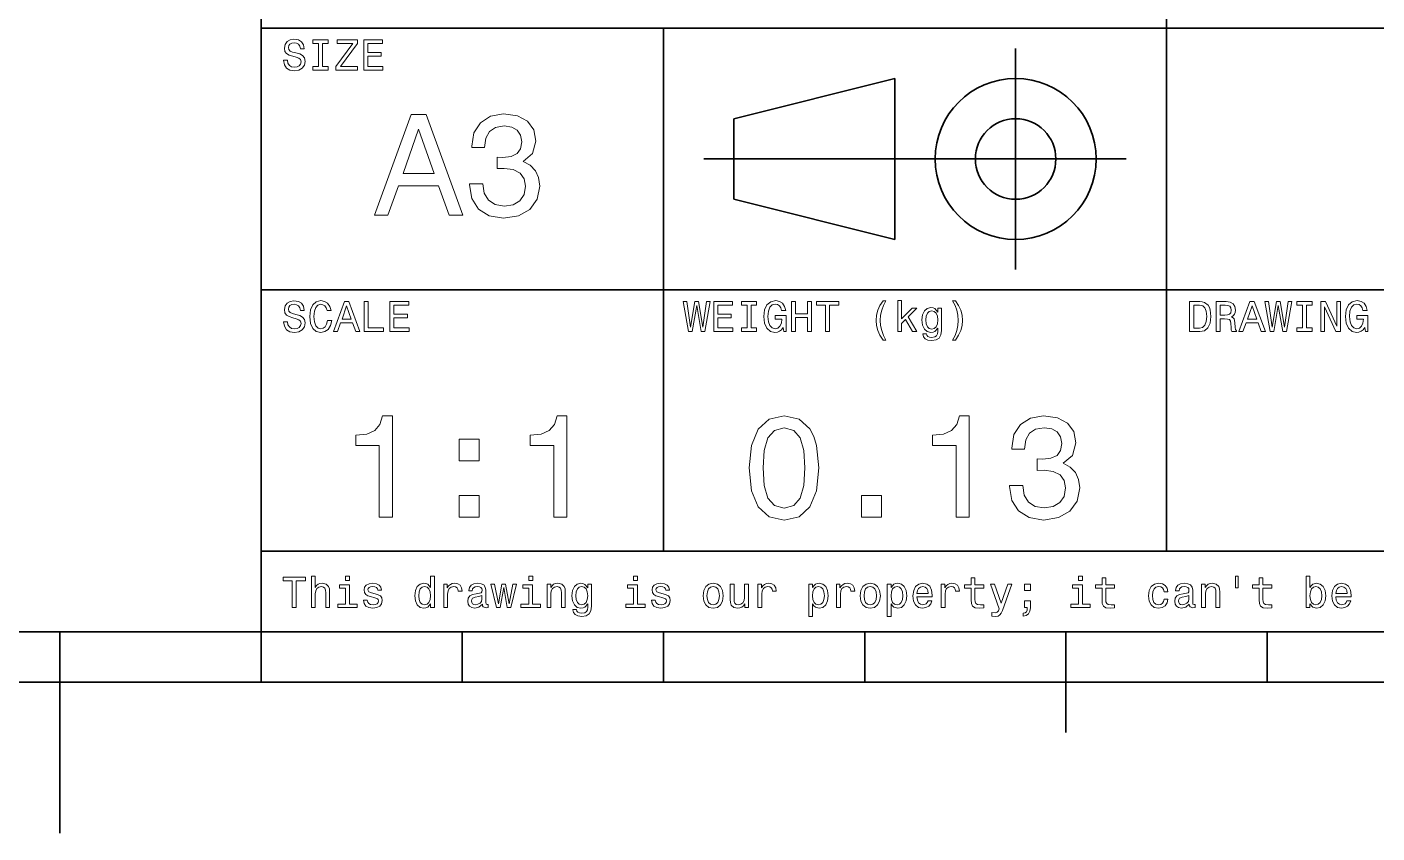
# Model space of a CAD drawing. Extents: x 0 to 420, y 0 to 297.
# Drawn here: x 208.4 to 275.5, y 0 to 40.1 of the extents above; entities that cross this region are included whole.
import ezdxf

# ---------------------------------------------------------------- set-up
doc = ezdxf.new("R2010")
doc.units = 0

msp = doc.modelspace()

# ---------------------------------------------------------------- linework, layer by layer
at = {"color": 7, "lineweight": 35}
for p, q in [((220, 10), (220, 70)), ((265, 14), (265, 70)), ((220, 40), (385, 40)), ((240, 14), (240, 40)), ((257.5, 28), (257.5, 39)), ((243.5, 35.5), (251.5, 37.5)), ((251.5, 37.5), (251.5, 29.5)), ((243.5, 31.5), (243.5, 35.5)), ((242, 33.5), (263, 33.5)), ((251.5, 29.5), (243.5, 31.5)), ((220, 27), (385, 27)), ((220, 14), (385, 14)), ((10, 10), (410, 10)), ((210, 10), (210, 0)), ((220, 10), (220, 7.5)), ((220, 10), (410, 10)), ((230, 10), (230, 7.5)), ((240, 10), (240, 7.5)), ((250, 10), (250, 7.5)), ((260, 10), (260, 5)), ((270, 10), (270, 7.5)), ((110, 7.5), (310, 7.5))]:
    msp.add_line(p, q, dxfattribs=at)
at = {"color": 7, "lineweight": 13}
for points in [[(221.309082, 38.413544), (221.112396, 38.413544), (221.155624, 38.184437), (221.263687, 38.01585), (221.430115, 37.914265), (221.654892, 37.877522), (221.877518, 37.912102), (222.043945, 38.007202), (222.149857, 38.156338), (222.188766, 38.353024), (222.156342, 38.530258), (222.065567, 38.64481), (221.918594, 38.720459), (221.721909, 38.776657), (221.553314, 38.817722), (221.443085, 38.865273), (221.380402, 38.934437), (221.360947, 39.042507), (221.380402, 39.139767), (221.4366, 39.213257), (221.523056, 39.262966), (221.641937, 39.280258), (221.76297, 39.258644), (221.858063, 39.200287), (221.920746, 39.103024), (221.951004, 38.97118), (222.14769, 38.97118), (222.14769, 38.975502), (222.113113, 39.178673), (222.01152, 39.329971), (221.851578, 39.425072), (221.635452, 39.457493), (221.440918, 39.425072), (221.289627, 39.334293), (221.192368, 39.193802), (221.157776, 39.012245), (221.185883, 38.850143), (221.268005, 38.739914), (221.39769, 38.666424), (221.574921, 38.610229), (221.75, 38.560516), (221.881851, 38.512966), (221.961823, 38.443802), (221.989914, 38.331409), (221.963974, 38.216858), (221.896973, 38.130402), (221.795395, 38.076366), (221.663544, 38.059078), (221.516571, 38.082851), (221.404175, 38.152016), (221.332855, 38.264408)], [(222.85231, 38.100143), (222.575653, 38.100143), (222.575653, 37.918587), (223.327805, 37.918587), (223.327805, 38.100143), (223.051147, 38.100143), (223.051147, 39.23703), (223.327805, 39.23703), (223.327805, 39.418587), (222.575653, 39.418587), (222.575653, 39.23703), (222.85231, 39.23703)], [(223.714691, 37.918587), (224.791061, 37.918587), (224.791061, 38.100143), (223.952454, 38.100143), (224.791061, 39.247837), (224.791061, 39.418587), (223.773056, 39.418587), (223.773056, 39.23703), (224.566284, 39.23703), (223.714691, 38.091496)], [(225.100143, 37.918587), (226.051147, 37.918587), (226.051147, 38.100143), (225.298996, 38.100143), (225.298996, 38.608067), (225.969025, 38.608067), (225.969025, 38.787464), (225.298996, 38.787464), (225.298996, 39.23703), (226.033859, 39.23703), (226.033859, 39.418587), (225.100143, 39.418587)], [(225.64122, 30.700289), (226.304031, 30.700289), (226.829971, 32.170029), (228.825653, 32.170029), (229.351593, 30.700289), (230.028824, 30.700289), (228.198853, 35.707493), (227.463974, 35.707493)], [(230.353027, 32.270893), (230.353027, 32.220463), (230.468307, 31.528818), (230.806915, 31.010088), (231.340057, 30.678675), (232.046112, 30.556196), (232.795395, 30.678675), (233.357346, 30.995678), (233.717575, 31.5), (233.84726, 32.148415), (233.789627, 32.573486), (233.631134, 32.919308), (233.371765, 33.185879), (233.02594, 33.380405), (233.494232, 33.769455), (233.659943, 34.38905), (233.55188, 34.951008), (233.242081, 35.37608), (232.737762, 35.642651), (232.046112, 35.736313), (231.39769, 35.621037), (230.900574, 35.304035), (230.57637, 34.799713), (230.468307, 34.129684), (230.468307, 34.07925), (231.109512, 34.07925), (231.167145, 34.540348), (231.354462, 34.871758), (231.657059, 35.073486), (232.082138, 35.145535), (232.456772, 35.087898), (232.730545, 34.9366), (232.896255, 34.691643), (232.96109, 34.360229), (232.896255, 34.007206), (232.723343, 33.769455), (232.420746, 33.625362), (232.010086, 33.582134), (231.729111, 33.589336), (231.729111, 33.020172), (232.082138, 33.034584), (232.536026, 32.969742), (232.874649, 32.796829), (233.07637, 32.51585), (233.148422, 32.148415), (233.069168, 31.730549), (232.860229, 31.42075), (232.528824, 31.226225), (232.08934, 31.161385), (231.635452, 31.233431), (231.304031, 31.449568), (231.095108, 31.795389), (231.015854, 32.270893)], [(227.060516, 32.782421), (227.831421, 34.987034), (228.60231, 32.782421)], [(221.309082, 25.413544), (221.112396, 25.413544), (221.155624, 25.184437), (221.263687, 25.015848), (221.430115, 24.914265), (221.654892, 24.87752), (221.877518, 24.912102), (222.043945, 25.007204), (222.149857, 25.15634), (222.188766, 25.353025), (222.156342, 25.530258), (222.065567, 25.644812), (221.918594, 25.720461), (221.721909, 25.776655), (221.553314, 25.817722), (221.443085, 25.865273), (221.380402, 25.934437), (221.360947, 26.042505), (221.380402, 26.139769), (221.4366, 26.213255), (221.523056, 26.262968), (221.641937, 26.280258), (221.76297, 26.258644), (221.858063, 26.200287), (221.920746, 26.103025), (221.951004, 25.97118), (222.14769, 25.97118), (222.14769, 25.975504), (222.113113, 26.178673), (222.01152, 26.329969), (221.851578, 26.425072), (221.635452, 26.457491), (221.440918, 26.425072), (221.289627, 26.334293), (221.192368, 26.193804), (221.157776, 26.012247), (221.185883, 25.850143), (221.268005, 25.739912), (221.39769, 25.666426), (221.574921, 25.610229), (221.75, 25.560518), (221.881851, 25.512968), (221.961823, 25.443804), (221.989914, 25.331411), (221.963974, 25.216858), (221.896973, 25.130402), (221.795395, 25.076368), (221.663544, 25.059076), (221.516571, 25.082851), (221.404175, 25.152016), (221.332855, 25.264408)], [(223.30188, 25.476223), (223.258652, 25.294668), (223.187317, 25.164984), (223.087891, 25.085012), (222.971176, 25.059076), (222.830688, 25.097982), (222.720459, 25.214697), (222.646973, 25.404898), (222.623199, 25.668587), (222.646973, 25.930115), (222.718292, 26.122477), (222.828537, 26.239193), (222.971176, 26.280258), (223.074921, 26.258644), (223.163544, 26.198126), (223.232712, 26.100864), (223.280258, 25.966858), (223.485596, 25.966858), (223.420746, 26.17219), (223.308365, 26.327808), (223.154892, 26.425072), (222.971176, 26.459654), (222.742081, 26.405619), (222.567001, 26.254322), (222.454605, 26.005762), (222.41571, 25.668587), (222.454605, 25.331411), (222.567001, 25.082851), (222.742081, 24.929394), (222.971176, 24.87752), (223.172195, 24.918587), (223.33429, 25.03314), (223.448853, 25.22118), (223.509369, 25.476223)], [(223.595825, 24.918587), (223.794662, 24.918587), (223.952454, 25.359509), (224.551147, 25.359509), (224.708939, 24.918587), (224.912109, 24.918587), (224.363113, 26.420748), (224.142654, 26.420748)], [(224.021606, 25.543226), (224.252884, 26.204609), (224.484146, 25.543226)], [(225.11528, 24.918587), (226.079254, 24.918587), (226.079254, 25.100143), (225.314117, 25.100143), (225.314117, 26.418587), (225.11528, 26.418587)], [(226.401291, 24.918587), (227.35231, 24.918587), (227.35231, 25.100143), (226.600143, 25.100143), (226.600143, 25.608068), (227.270172, 25.608068), (227.270172, 25.787462), (226.600143, 25.787462), (226.600143, 26.23703), (227.335022, 26.23703), (227.335022, 26.418587), (226.401291, 26.418587)], [(241.242081, 24.918587), (241.432281, 24.918587), (241.648422, 26.21974), (241.871033, 24.918587), (242.052597, 24.918587), (242.316284, 26.420748), (242.143372, 26.420748), (241.957489, 25.14337), (241.743515, 26.420748), (241.555481, 26.420748), (241.345825, 25.14337), (241.159943, 26.420748), (240.982712, 26.420748)], [(242.497833, 24.918587), (243.448853, 24.918587), (243.448853, 25.100143), (242.696686, 25.100143), (242.696686, 25.608068), (243.366714, 25.608068), (243.366714, 25.787462), (242.696686, 25.787462), (242.696686, 26.23703), (243.431549, 26.23703), (243.431549, 26.418587), (242.497833, 26.418587)], [(244.153458, 25.100143), (243.876801, 25.100143), (243.876801, 24.918587), (244.628967, 24.918587), (244.628967, 25.100143), (244.35231, 25.100143), (244.35231, 26.23703), (244.628967, 26.23703), (244.628967, 26.418587), (243.876801, 26.418587), (243.876801, 26.23703), (244.153458, 26.23703)], [(245.94957, 25.119595), (245.986313, 24.918587), (246.094376, 24.918587), (246.094376, 25.729105), (245.547546, 25.729105), (245.547546, 25.545387), (245.88472, 25.545387), (245.88472, 25.532419), (245.858795, 25.333572), (245.789627, 25.186598), (245.683716, 25.093658), (245.55188, 25.0634), (245.404907, 25.102304), (245.290344, 25.219019), (245.216858, 25.411383), (245.190918, 25.675072), (245.214691, 25.936598), (245.288177, 26.128962), (245.404907, 26.245676), (245.562683, 26.286743), (245.670746, 26.265129), (245.759369, 26.204609), (245.824203, 26.103025), (245.860947, 25.966858), (246.074921, 25.966858), (246.018738, 26.174351), (245.912827, 26.329969), (245.763687, 26.425072), (245.575653, 26.459654), (245.329254, 26.405619), (245.143372, 26.247837), (245.02449, 25.999279), (244.983429, 25.668587), (245.02449, 25.335733), (245.143372, 25.087175), (245.318451, 24.929394), (245.53891, 24.87752), (245.662109, 24.894812), (245.772339, 24.93804), (245.867432, 25.013687)], [(246.353745, 24.918587), (246.554749, 24.918587), (246.554749, 25.623198), (247.155624, 25.623198), (247.155624, 24.918587), (247.354462, 24.918587), (247.354462, 26.418587), (247.155624, 26.418587), (247.155624, 25.806915), (246.554749, 25.806915), (246.554749, 26.418587), (246.353745, 26.418587)], [(248.056915, 24.918587), (248.255768, 24.918587), (248.255768, 26.23703), (248.709656, 26.23703), (248.709656, 26.418587), (247.600861, 26.418587), (247.600861, 26.23703), (248.056915, 26.23703)], [(250.916428, 24.50144), (251.052597, 24.50144), (250.929398, 24.730547), (250.842941, 24.970459), (250.78891, 25.223341), (250.771606, 25.478386), (250.78891, 25.733429), (250.842941, 25.984148), (250.929398, 26.226223), (251.052597, 26.45533), (250.916428, 26.45533), (250.758652, 26.217579), (250.648422, 25.981987), (250.583572, 25.73559), (250.564117, 25.478386), (250.583572, 25.219019), (250.648422, 24.974783), (250.758652, 24.739191)], [(251.638336, 24.918587), (251.828537, 24.918587), (251.828537, 25.327087), (252.027374, 25.519451), (252.368881, 24.918587), (252.582855, 24.918587), (252.157059, 25.651297), (252.593658, 26.07925), (252.353745, 26.07925), (251.828537, 25.556194), (251.828537, 26.470461), (251.638336, 26.470461)], [(254.506485, 24.50144), (254.662109, 24.739191), (254.772339, 24.974783), (254.837173, 25.219019), (254.858795, 25.478386), (254.837173, 25.73559), (254.772339, 25.981987), (254.662109, 26.217579), (254.506485, 26.45533), (254.370316, 26.45533), (254.491364, 26.226223), (254.577805, 25.984148), (254.629684, 25.733429), (254.649139, 25.478386), (254.629684, 25.223341), (254.577805, 24.970459), (254.489197, 24.730547), (254.370316, 24.50144)], [(266.648407, 26.418587), (266.149139, 26.418587), (266.149139, 24.918587), (266.648407, 24.918587), (266.884003, 24.966137), (267.059082, 25.11095), (267.167145, 25.34654), (267.206055, 25.668587), (267.171478, 25.997116), (267.128235, 26.126801), (267.067719, 26.230547), (266.892639, 26.371037), (266.778107, 26.405619)], [(266.63327, 26.239193), (266.797546, 26.206772), (266.909943, 26.107347), (266.976959, 25.930115), (266.998566, 25.668587), (266.974792, 25.415705), (266.907776, 25.238472), (266.793213, 25.132565), (266.63327, 25.097982), (266.350159, 25.097982), (266.350159, 26.239193)], [(267.469727, 24.918587), (267.670746, 24.918587), (267.670746, 25.551872), (267.876068, 25.551872), (268.027374, 25.545387), (268.122467, 25.515129), (268.174347, 25.443804), (268.195953, 25.31628), (268.206787, 25.121758), (268.219727, 24.994236), (268.245667, 24.918587), (268.472626, 24.918587), (268.472626, 24.959654), (268.422913, 25.020172), (268.405609, 25.132565), (268.390503, 25.37464), (268.35376, 25.554033), (268.304047, 25.610229), (268.226227, 25.651297), (268.312683, 25.70533), (268.373199, 25.780979), (268.412109, 25.87608), (268.425079, 25.990633), (268.394806, 26.17219), (268.30835, 26.308357), (268.16571, 26.39049), (267.971191, 26.418587), (267.469727, 26.418587)], [(267.914978, 26.234869), (268.046844, 26.221901), (268.139771, 26.180834), (268.19812, 26.105186), (268.21759, 25.986311), (268.195953, 25.86095), (268.137604, 25.785301), (268.038177, 25.746397), (267.902008, 25.73559), (267.670746, 25.73559), (267.670746, 26.234869)], [(268.595825, 24.918587), (268.794678, 24.918587), (268.952454, 25.359509), (269.551147, 25.359509), (269.708923, 24.918587), (269.912109, 24.918587), (269.363098, 26.420748), (269.142639, 26.420748)], [(269.021606, 25.543226), (269.252869, 26.204609), (269.484161, 25.543226)], [(270.145538, 24.918587), (270.335724, 24.918587), (270.55188, 26.21974), (270.774506, 24.918587), (270.956055, 24.918587), (271.219727, 26.420748), (271.046844, 26.420748), (270.860962, 25.14337), (270.646973, 26.420748), (270.458923, 26.420748), (270.249268, 25.14337), (270.063416, 26.420748), (269.886169, 26.420748)], [(271.755768, 25.100143), (271.479095, 25.100143), (271.479095, 24.918587), (272.231262, 24.918587), (272.231262, 25.100143), (271.95462, 25.100143), (271.95462, 26.23703), (272.231262, 26.23703), (272.231262, 26.418587), (271.479095, 26.418587), (271.479095, 26.23703), (271.755768, 26.23703)], [(272.663544, 24.918587), (272.842926, 24.918587), (272.842926, 26.148415), (273.417877, 24.918587), (273.649139, 24.918587), (273.649139, 26.418587), (273.46759, 26.418587), (273.46759, 25.188759), (272.899139, 26.418587), (272.663544, 26.418587)], [(274.853027, 25.119595), (274.889771, 24.918587), (274.997833, 24.918587), (274.997833, 25.729105), (274.451019, 25.729105), (274.451019, 25.545387), (274.788177, 25.545387), (274.788177, 25.532419), (274.762238, 25.333572), (274.693085, 25.186598), (274.587189, 25.093658), (274.455322, 25.0634), (274.30835, 25.102304), (274.193817, 25.219019), (274.120331, 25.411383), (274.094391, 25.675072), (274.118164, 25.936598), (274.19165, 26.128962), (274.30835, 26.245676), (274.466125, 26.286743), (274.574219, 26.265129), (274.662811, 26.204609), (274.727661, 26.103025), (274.764404, 25.966858), (274.978394, 25.966858), (274.92218, 26.174351), (274.816284, 26.329969), (274.667145, 26.425072), (274.479095, 26.459654), (274.232697, 26.405619), (274.046844, 26.247837), (273.927948, 25.999279), (273.886902, 25.668587), (273.927948, 25.335733), (274.046844, 25.087175), (274.221893, 24.929394), (274.442352, 24.87752), (274.565552, 24.894812), (274.675781, 24.93804), (274.770905, 25.013687)], [(253.817001, 24.970459), (253.817001, 26.07925), (253.635452, 26.07925), (253.635452, 25.891209), (253.486313, 26.061958), (253.395538, 26.105186), (253.293945, 26.120316), (253.110229, 26.077087), (252.967575, 25.956051), (252.874634, 25.761526), (252.842224, 25.499998), (252.874634, 25.236311), (252.967575, 25.041786), (253.110229, 24.918587), (253.293945, 24.87752), (253.39769, 24.892651), (253.484146, 24.931555), (253.635452, 25.095819), (253.635452, 24.931555), (253.618164, 24.801872), (253.570602, 24.708933), (253.479828, 24.654898), (253.343658, 24.635445), (253.224792, 24.648415), (253.140488, 24.680834), (253.090775, 24.73703), (253.075653, 24.812679), (252.891937, 24.812679), (252.891937, 24.804033), (252.920029, 24.665705), (253.006485, 24.561958), (253.144806, 24.494955), (253.332855, 24.47118), (253.557632, 24.503601), (253.706772, 24.594379), (253.791061, 24.752161)], [(253.03891, 25.499998), (253.058365, 25.692362), (253.116714, 25.835012), (253.207489, 25.919308), (253.328537, 25.949566), (253.456055, 25.919308), (253.551147, 25.835012), (253.609512, 25.692362), (253.631119, 25.499998), (253.609512, 25.303312), (253.551147, 25.162823), (253.456055, 25.076368), (253.328537, 25.048269), (253.207489, 25.076368), (253.116714, 25.162823), (253.058365, 25.305475)], [(225.870316, 15.700288), (226.52594, 15.700288), (226.52594, 20.736311), (226.036026, 20.736311), (225.906342, 20.296829), (225.646973, 20.00144), (225.250717, 19.828529), (224.703171, 19.770893), (224.703171, 19.259365), (225.870316, 19.259365)], [(234.544662, 15.700288), (235.200287, 15.700288), (235.200287, 20.736311), (234.710373, 20.736311), (234.580688, 20.296829), (234.32132, 20.00144), (233.925064, 19.828529), (233.377518, 19.770893), (233.377518, 19.259365), (234.544662, 19.259365)], [(244.257935, 18.142651), (244.365997, 17.011526), (244.70462, 16.204611), (245.244965, 15.714697), (245.994247, 15.556195), (246.736313, 15.714697), (247.276657, 16.204611), (247.608078, 17.011526), (247.723343, 18.142651), (247.608078, 19.266571), (247.471191, 19.713257), (247.276657, 20.080692), (246.736313, 20.570604), (245.994247, 20.736311), (245.244965, 20.570604), (244.70462, 20.073486), (244.365997, 19.266571)], [(244.94957, 18.142651), (245.007202, 19.014408), (245.187317, 19.641211), (245.511536, 20.008644), (245.994247, 20.138329), (246.469742, 20.008644), (246.793945, 19.641211), (246.974075, 19.014408), (247.031708, 18.142651), (246.974075, 17.263689), (246.793945, 16.636887), (246.469742, 16.269451), (245.994247, 16.146975), (245.511536, 16.269451), (245.187317, 16.636887), (245.007202, 17.263689)], [(254.53891, 15.700288), (255.194534, 15.700288), (255.194534, 20.736311), (254.70462, 20.736311), (254.574936, 20.296829), (254.315567, 20.00144), (253.919312, 19.828529), (253.371765, 19.770893), (253.371765, 19.259365), (254.53891, 19.259365)], [(257.190216, 17.270893), (257.190216, 17.220461), (257.305481, 16.528818), (257.644104, 16.010086), (258.177246, 15.678674), (258.883301, 15.556195), (259.632568, 15.678674), (260.194519, 15.995677), (260.554749, 16.5), (260.684448, 17.148415), (260.626801, 17.573486), (260.468292, 17.919308), (260.208923, 18.185879), (259.863129, 18.380404), (260.331421, 18.769451), (260.497131, 19.38905), (260.389038, 19.951008), (260.079254, 20.37608), (259.574921, 20.642651), (258.883301, 20.736311), (258.234863, 20.621037), (257.737762, 20.304035), (257.413544, 19.799711), (257.305481, 19.129683), (257.305481, 19.07925), (257.946686, 19.07925), (258.004333, 19.540346), (258.19165, 19.871758), (258.494232, 20.073486), (258.919312, 20.145533), (259.293945, 20.087896), (259.567719, 19.9366), (259.733429, 19.691643), (259.798279, 19.360229), (259.733429, 19.007204), (259.560516, 18.769451), (259.257935, 18.62536), (258.84726, 18.582132), (258.566284, 18.589336), (258.566284, 18.020172), (258.919312, 18.034582), (259.373199, 17.96974), (259.711823, 17.796829), (259.913544, 17.51585), (259.985596, 17.148415), (259.906342, 16.730547), (259.697418, 16.42075), (259.365997, 16.226225), (258.926514, 16.161383), (258.472626, 16.233429), (258.141205, 16.449568), (257.932281, 16.795389), (257.853027, 17.270893)], [(229.840057, 18.495676), (230.83429, 18.495676), (230.83429, 19.569164), (229.840057, 19.569164)], [(229.840057, 15.700288), (230.83429, 15.700288), (230.83429, 16.773775), (229.840057, 16.773775)], [(249.834305, 15.700288), (250.828537, 15.700288), (250.828537, 16.773775), (249.834305, 16.773775)], [(222.504318, 11.214337), (222.694519, 11.214337), (222.694519, 11.884366), (222.713974, 12.037825), (222.776657, 12.150216), (222.873917, 12.21938), (223.003601, 12.245317), (223.107346, 12.223703), (223.172195, 12.165346), (223.204605, 12.068084), (223.215424, 11.938401), (223.215424, 11.214337), (223.405624, 11.214337), (223.405624, 11.977305), (223.396973, 12.130764), (223.358063, 12.258286), (223.230545, 12.375), (223.031708, 12.416066), (222.92363, 12.400937), (222.830688, 12.359871), (222.752884, 12.295029), (222.694519, 12.206412), (222.694519, 12.766211), (222.504318, 12.766211)], [(224.393372, 12.766211), (224.192368, 12.766211), (224.192368, 12.550073), (224.393372, 12.550073)], [(228.422195, 11.393732), (228.422195, 11.214337), (228.612396, 11.214337), (228.612396, 12.766211), (228.424347, 12.766211), (228.424347, 12.197767), (228.279541, 12.362032), (228.190918, 12.400937), (228.08934, 12.416066), (227.905624, 12.372839), (227.76297, 12.251801), (227.670029, 12.057277), (227.637604, 11.79575), (227.670029, 11.534222), (227.76297, 11.337536), (227.905624, 11.214337), (228.08934, 11.173271), (228.190918, 11.188401), (228.281708, 11.227305)], [(233.501434, 12.766211), (233.30043, 12.766211), (233.30043, 12.550073), (233.501434, 12.550073)], [(238.706055, 12.766211), (238.505051, 12.766211), (238.505051, 12.550073), (238.706055, 12.550073)], [(260.825653, 12.766211), (260.624634, 12.766211), (260.624634, 12.550073), (260.825653, 12.550073)], [(268.420746, 12.768372), (268.420746, 12.180475), (268.565552, 12.180475), (268.565552, 12.768372)], [(272.127502, 11.393732), (272.268005, 11.227305), (272.460358, 11.173271), (272.641907, 11.214337), (272.786743, 11.337536), (272.877502, 11.534222), (272.912079, 11.79575), (272.877502, 12.057277), (272.784576, 12.251801), (272.641907, 12.372839), (272.460358, 12.416066), (272.270142, 12.359871), (272.192352, 12.290707), (272.127502, 12.197767), (272.127502, 12.766211), (271.937317, 12.766211), (271.937317, 11.214337), (272.127502, 11.214337)], [(221.551147, 11.214337), (221.75, 11.214337), (221.75, 12.532782), (222.203888, 12.532782), (222.203888, 12.714337), (221.095108, 12.714337), (221.095108, 12.532782), (221.551147, 12.532782)], [(224.386887, 11.37428), (224.386887, 12.336096), (223.898422, 12.336096), (223.898422, 12.173991), (224.196686, 12.173991), (224.196686, 11.37428), (223.807632, 11.37428), (223.807632, 11.214337), (224.780258, 11.214337), (224.780258, 11.37428)], [(225.675079, 11.89085), (225.491348, 11.934078), (225.355194, 11.983789), (225.309799, 12.085375), (225.322769, 12.1567), (225.368149, 12.208573), (225.44165, 12.240994), (225.547546, 12.253963), (225.649139, 12.240994), (225.729111, 12.202089), (225.780975, 12.143732), (225.802597, 12.065923), (225.98848, 12.065923), (225.98848, 12.070245), (225.956055, 12.210735), (225.867432, 12.320966), (225.729111, 12.39013), (225.547546, 12.416066), (225.363831, 12.39013), (225.229828, 12.318804), (225.145538, 12.212896), (225.119598, 12.078891), (225.139053, 11.949207), (225.19957, 11.85843), (225.298996, 11.793588), (225.443802, 11.748199), (225.655624, 11.696326), (225.785309, 11.642291), (225.819885, 11.599064), (225.832855, 11.534222), (225.8134, 11.454251), (225.761536, 11.393732), (225.677231, 11.354827), (225.564835, 11.341859), (225.445969, 11.354827), (225.359512, 11.400216), (225.301147, 11.473703), (225.277374, 11.575289), (225.093658, 11.575289), (225.123917, 11.402378), (225.21254, 11.277018), (225.353027, 11.201369), (225.547546, 11.173271), (225.750717, 11.201369), (225.899857, 11.277018), (225.990631, 11.398055), (226.023056, 11.555836), (225.999283, 11.692003), (225.932281, 11.784943), (225.822052, 11.845461)], [(228.121765, 12.245317), (228.247116, 12.215057), (228.342224, 12.130764), (228.398422, 11.990274), (228.420029, 11.79575), (228.398422, 11.599064), (228.342224, 11.458573), (228.247116, 11.372118), (228.121765, 11.34402), (228.002884, 11.372118), (227.912109, 11.458573), (227.851593, 11.601225), (227.832138, 11.79575), (227.851593, 11.988112), (227.912109, 12.128603), (228.002884, 12.215057)], [(229.081406, 11.214337), (229.271606, 11.214337), (229.271606, 11.877882), (229.291061, 12.037825), (229.349426, 12.152378), (229.444519, 12.221542), (229.572052, 12.245317), (229.667145, 12.230187), (229.73848, 12.18696), (229.781708, 12.113473), (229.796829, 12.01405), (229.989197, 12.01405), (229.963257, 12.189121), (229.891937, 12.314482), (229.773056, 12.39013), (229.610947, 12.416066), (229.500717, 12.398775), (229.405624, 12.355548), (229.32132, 12.282061), (229.254318, 12.182637), (229.254318, 12.375), (229.081406, 12.375)], [(231.000717, 11.365634), (231.000717, 11.35915), (231.011536, 11.285663), (231.043945, 11.233789), (231.180115, 11.192723), (231.286026, 11.210014), (231.286026, 11.356989), (231.240631, 11.350505), (231.180115, 11.378602), (231.169312, 11.465057), (231.169312, 12.065923), (231.143372, 12.21938), (231.067719, 12.32745), (230.935883, 12.392291), (230.75, 12.416066), (230.568451, 12.39013), (230.434433, 12.316643), (230.350143, 12.202089), (230.322052, 12.050793), (230.322052, 12.037825), (230.492798, 12.037825), (230.507919, 12.128603), (230.555481, 12.193444), (230.633286, 12.232349), (230.743515, 12.247478), (230.849426, 12.236671), (230.925079, 12.204251), (230.970459, 12.148055), (230.985596, 12.070245), (230.976944, 11.979467), (230.942368, 11.934078), (230.855911, 11.912464), (230.693802, 11.895173), (230.507919, 11.856268), (230.376083, 11.787104), (230.298279, 11.679035), (230.27449, 11.519093), (230.296112, 11.376441), (230.363113, 11.270534), (230.471176, 11.20353), (230.620316, 11.179755), (230.82132, 11.225144)], [(231.886887, 11.214337), (232.059799, 12.199928), (232.232712, 11.214337), (232.414261, 11.214337), (232.69957, 12.375), (232.515854, 12.375), (232.323486, 11.389409), (232.15274, 12.375), (231.964691, 12.375), (231.793945, 11.389409), (231.601593, 12.375), (231.420029, 12.375), (231.705338, 11.214337)], [(233.494965, 11.37428), (233.494965, 12.336096), (233.006485, 12.336096), (233.006485, 12.173991), (233.304749, 12.173991), (233.304749, 11.37428), (232.91571, 11.37428), (232.91571, 11.214337), (233.888336, 11.214337), (233.888336, 11.37428)], [(234.214691, 11.214337), (234.404907, 11.214337), (234.404907, 11.884366), (234.424347, 12.037825), (234.48703, 12.150216), (234.58429, 12.21938), (234.713974, 12.245317), (234.817719, 12.223703), (234.882568, 12.165346), (234.914993, 12.068084), (234.925797, 11.938401), (234.925797, 11.214337), (235.115997, 11.214337), (235.115997, 11.977305), (235.107346, 12.130764), (235.068451, 12.258286), (234.940918, 12.375), (234.742081, 12.416066), (234.631851, 12.400937), (234.53891, 12.359871), (234.458939, 12.290707), (234.396255, 12.197767), (234.396255, 12.375), (234.214691, 12.375)], [(236.419312, 11.266211), (236.419312, 12.375), (236.237747, 12.375), (236.237747, 12.18696), (236.088623, 12.357709), (235.997833, 12.400937), (235.896255, 12.416066), (235.71254, 12.372839), (235.569885, 12.251801), (235.476944, 12.057277), (235.444519, 11.79575), (235.476944, 11.532061), (235.569885, 11.337536), (235.71254, 11.214337), (235.896255, 11.173271), (236, 11.188401), (236.086456, 11.227305), (236.237747, 11.391571), (236.237747, 11.227305), (236.220459, 11.097623), (236.172913, 11.004683), (236.082138, 10.950648), (235.945969, 10.931196), (235.827087, 10.944164), (235.742798, 10.976585), (235.693085, 11.032782), (235.677948, 11.10843), (235.494232, 11.10843), (235.494232, 11.099784), (235.522339, 10.961455), (235.608795, 10.857709), (235.747116, 10.790707), (235.935165, 10.766931), (236.159943, 10.799352), (236.309082, 10.89013), (236.393372, 11.047911)], [(235.641205, 11.79575), (235.66066, 11.988112), (235.719025, 12.130764), (235.809799, 12.215057), (235.930832, 12.245317), (236.058365, 12.215057), (236.153458, 12.130764), (236.211823, 11.988112), (236.233429, 11.79575), (236.211823, 11.599064), (236.153458, 11.458573), (236.058365, 11.372118), (235.930832, 11.34402), (235.809799, 11.372118), (235.719025, 11.458573), (235.66066, 11.601225)], [(238.69957, 11.37428), (238.69957, 12.336096), (238.21109, 12.336096), (238.21109, 12.173991), (238.509369, 12.173991), (238.509369, 11.37428), (238.120316, 11.37428), (238.120316, 11.214337), (239.092941, 11.214337), (239.092941, 11.37428)], [(239.987762, 11.89085), (239.804031, 11.934078), (239.667877, 11.983789), (239.622482, 12.085375), (239.635452, 12.1567), (239.680832, 12.208573), (239.754333, 12.240994), (239.860229, 12.253963), (239.961823, 12.240994), (240.041794, 12.202089), (240.093658, 12.143732), (240.11528, 12.065923), (240.301147, 12.065923), (240.301147, 12.070245), (240.268738, 12.210735), (240.180115, 12.320966), (240.041794, 12.39013), (239.860229, 12.416066), (239.676514, 12.39013), (239.542511, 12.318804), (239.458221, 12.212896), (239.432281, 12.078891), (239.451736, 11.949207), (239.512253, 11.85843), (239.611679, 11.793588), (239.756485, 11.748199), (239.968307, 11.696326), (240.097992, 11.642291), (240.132568, 11.599064), (240.145538, 11.534222), (240.126083, 11.454251), (240.074203, 11.393732), (239.989914, 11.354827), (239.877518, 11.341859), (239.758652, 11.354827), (239.672195, 11.400216), (239.613831, 11.473703), (239.590057, 11.575289), (239.406342, 11.575289), (239.4366, 11.402378), (239.525223, 11.277018), (239.66571, 11.201369), (239.860229, 11.173271), (240.0634, 11.201369), (240.21254, 11.277018), (240.303314, 11.398055), (240.335739, 11.555836), (240.311966, 11.692003), (240.244965, 11.784943), (240.134735, 11.845461)], [(241.965424, 11.793588), (242, 11.5299), (242.099426, 11.335375), (242.257202, 11.214337), (242.469025, 11.173271), (242.67868, 11.214337), (242.836456, 11.333214), (242.935883, 11.527738), (242.972626, 11.793588), (242.935883, 12.057277), (242.836456, 12.253963), (242.67868, 12.372839), (242.469025, 12.416066), (242.257202, 12.372839), (242.099426, 12.251801), (242, 12.057277)], [(242.159943, 11.79575), (242.179398, 11.990274), (242.239914, 12.130764), (242.337173, 12.217219), (242.469025, 12.247478), (242.598709, 12.217219), (242.695969, 12.132925), (242.756485, 11.990274), (242.778107, 11.79575), (242.756485, 11.599064), (242.695969, 11.456412), (242.598709, 11.369957), (242.469025, 11.341859), (242.337173, 11.369957), (242.239914, 11.456412), (242.179398, 11.599064)], [(244.21759, 12.375), (244.027374, 12.375), (244.027374, 11.704971), (244.005768, 11.549352), (243.943085, 11.43696), (243.845825, 11.367796), (243.718307, 11.346182), (243.616714, 11.363473), (243.55188, 11.415346), (243.515137, 11.503963), (243.506485, 11.629323), (243.506485, 12.375), (243.316284, 12.375), (243.316284, 11.612032), (243.322769, 11.458573), (243.363831, 11.331052), (243.489197, 11.214337), (243.690201, 11.173271), (243.798279, 11.188401), (243.89122, 11.227305), (243.971191, 11.294309), (244.036026, 11.391571), (244.036026, 11.214337), (244.21759, 11.214337)], [(244.695251, 11.214337), (244.885452, 11.214337), (244.885452, 11.877882), (244.904907, 12.037825), (244.963257, 12.152378), (245.058365, 12.221542), (245.185883, 12.245317), (245.280991, 12.230187), (245.35231, 12.18696), (245.395538, 12.113473), (245.410675, 12.01405), (245.603027, 12.01405), (245.577087, 12.189121), (245.505768, 12.314482), (245.386887, 12.39013), (245.224792, 12.416066), (245.114563, 12.398775), (245.019455, 12.355548), (244.935165, 12.282061), (244.868164, 12.182637), (244.868164, 12.375), (244.695251, 12.375)], [(247.405624, 12.195605), (247.405624, 12.375), (247.215424, 12.375), (247.215424, 10.76477), (247.405624, 10.76477), (247.405624, 11.391571), (247.472626, 11.289986), (247.548279, 11.222982), (247.73848, 11.173271), (247.920029, 11.214337), (248.062683, 11.337536), (248.155624, 11.532061), (248.190201, 11.79575), (248.155624, 12.057277), (248.062683, 12.251801), (247.920029, 12.372839), (247.73848, 12.416066), (247.634735, 12.403098), (247.546112, 12.362032), (247.470459, 12.292868)], [(247.706055, 11.34402), (247.578537, 11.372118), (247.485596, 11.458573), (247.427246, 11.599064), (247.407791, 11.79575), (247.427246, 11.990274), (247.485596, 12.130764), (247.578537, 12.215057), (247.706055, 12.245317), (247.822769, 12.215057), (247.91571, 12.128603), (247.97406, 11.988112), (247.995682, 11.79575), (247.97406, 11.601225), (247.91571, 11.458573), (247.822769, 11.372118)], [(248.598709, 11.214337), (248.78891, 11.214337), (248.78891, 11.877882), (248.808365, 12.037825), (248.866714, 12.152378), (248.961823, 12.221542), (249.08934, 12.245317), (249.184448, 12.230187), (249.255768, 12.18696), (249.298996, 12.113473), (249.314133, 12.01405), (249.506485, 12.01405), (249.48056, 12.189121), (249.409225, 12.314482), (249.290344, 12.39013), (249.12825, 12.416066), (249.018021, 12.398775), (248.922913, 12.355548), (248.838623, 12.282061), (248.771622, 12.182637), (248.771622, 12.375), (248.598709, 12.375)], [(249.772339, 11.793588), (249.806915, 11.5299), (249.906342, 11.335375), (250.064133, 11.214337), (250.27594, 11.173271), (250.485596, 11.214337), (250.643372, 11.333214), (250.742798, 11.527738), (250.779541, 11.793588), (250.742798, 12.057277), (250.643372, 12.253963), (250.485596, 12.372839), (250.27594, 12.416066), (250.064133, 12.372839), (249.906342, 12.251801), (249.806915, 12.057277)], [(249.966858, 11.79575), (249.986313, 11.990274), (250.046844, 12.130764), (250.144104, 12.217219), (250.27594, 12.247478), (250.405624, 12.217219), (250.502884, 12.132925), (250.5634, 11.990274), (250.585022, 11.79575), (250.5634, 11.599064), (250.502884, 11.456412), (250.405624, 11.369957), (250.27594, 11.341859), (250.144104, 11.369957), (250.046844, 11.456412), (249.986313, 11.599064)], [(251.309082, 12.195605), (251.309082, 12.375), (251.118881, 12.375), (251.118881, 10.76477), (251.309082, 10.76477), (251.309082, 11.391571), (251.376083, 11.289986), (251.451736, 11.222982), (251.641937, 11.173271), (251.823486, 11.214337), (251.966141, 11.337536), (252.059082, 11.532061), (252.093658, 11.79575), (252.059082, 12.057277), (251.966141, 12.251801), (251.823486, 12.372839), (251.641937, 12.416066), (251.538193, 12.403098), (251.44957, 12.362032), (251.373932, 12.292868)], [(251.609512, 11.34402), (251.481995, 11.372118), (251.389053, 11.458573), (251.330704, 11.599064), (251.311249, 11.79575), (251.330704, 11.990274), (251.389053, 12.130764), (251.481995, 12.215057), (251.609512, 12.245317), (251.726227, 12.215057), (251.819168, 12.128603), (251.877533, 11.988112), (251.899139, 11.79575), (251.877533, 11.601225), (251.819168, 11.458573), (251.726227, 11.372118)], [(252.597275, 11.739553), (253.358078, 11.739553), (253.360229, 11.82817), (253.325653, 12.076729), (253.23056, 12.262609), (253.079254, 12.375), (252.87825, 12.416066), (252.681564, 12.372839), (252.530273, 12.251801), (252.432999, 12.055116), (252.398422, 11.79575), (252.430847, 11.5299), (252.528107, 11.335375), (252.677246, 11.214337), (252.871765, 11.173271), (253.040344, 11.201369), (253.17868, 11.274856), (253.280273, 11.391571), (253.338623, 11.547191), (253.150574, 11.547191), (253.111679, 11.460735), (253.055481, 11.395893), (252.895538, 11.34402), (252.772339, 11.367796), (252.679398, 11.443444), (252.618881, 11.566643), (252.597275, 11.733069)], [(252.597275, 11.899496), (252.621048, 12.048632), (252.679398, 12.158862), (252.768021, 12.225864), (252.884735, 12.24964), (252.999283, 12.225864), (253.087906, 12.158862), (253.141937, 12.048632), (253.161392, 11.899496)], [(253.803314, 11.214337), (253.99353, 11.214337), (253.99353, 11.877882), (254.01297, 12.037825), (254.071335, 12.152378), (254.166428, 12.221542), (254.293945, 12.245317), (254.389053, 12.230187), (254.460388, 12.18696), (254.503601, 12.113473), (254.518738, 12.01405), (254.711105, 12.01405), (254.685165, 12.189121), (254.613831, 12.314482), (254.494965, 12.39013), (254.332855, 12.416066), (254.222626, 12.398775), (254.127533, 12.355548), (254.043228, 12.282061), (253.976227, 12.182637), (253.976227, 12.375), (253.803314, 12.375)], [(255.288193, 12.173991), (255.288193, 11.59258), (255.301147, 11.404539), (255.361679, 11.274856), (255.482712, 11.199207), (255.688049, 11.173271), (255.912827, 11.184078), (255.912827, 11.348343), (255.748566, 11.335375), (255.599426, 11.352666), (255.519455, 11.4067), (255.484879, 11.497478), (255.478394, 11.625), (255.478394, 12.173991), (255.912827, 12.173991), (255.912827, 12.336096), (255.478394, 12.336096), (255.478394, 12.675432), (255.288193, 12.675432), (255.288193, 12.336096), (254.959656, 12.336096), (254.959656, 12.173991)], [(257.114563, 12.375), (256.781708, 11.419669), (256.455322, 12.375), (256.247833, 12.375), (256.688751, 11.149496), (256.649841, 11.041427), (256.589355, 10.967939), (256.487762, 10.944164), (256.312683, 10.965778), (256.312683, 10.782061), (256.496399, 10.76477), (256.628235, 10.782061), (256.721191, 10.836095), (256.788177, 10.929035), (256.846558, 11.065202), (257.317719, 12.375)], [(257.933716, 12.052954), (258.231995, 12.052954), (258.231995, 12.375), (257.933716, 12.375)], [(260.819153, 11.37428), (260.819153, 12.336096), (260.330688, 12.336096), (260.330688, 12.173991), (260.628967, 12.173991), (260.628967, 11.37428), (260.239899, 11.37428), (260.239899, 11.214337), (261.212524, 11.214337), (261.212524, 11.37428)], [(261.793945, 12.173991), (261.793945, 11.59258), (261.806915, 11.404539), (261.867432, 11.274856), (261.988464, 11.199207), (262.193787, 11.173271), (262.418579, 11.184078), (262.418579, 11.348343), (262.254333, 11.335375), (262.105194, 11.352666), (262.025208, 11.4067), (261.990631, 11.497478), (261.984131, 11.625), (261.984131, 12.173991), (262.418579, 12.173991), (262.418579, 12.336096), (261.984131, 12.336096), (261.984131, 12.675432), (261.793945, 12.675432), (261.793945, 12.336096), (261.465424, 12.336096), (261.465424, 12.173991)], [(264.880402, 11.990274), (265.06842, 11.990274), (265.029541, 12.163185), (264.936584, 12.299352), (264.791779, 12.383646), (264.603729, 12.416066), (264.39624, 12.372839), (264.238464, 12.251801), (264.139038, 12.055116), (264.104462, 11.791427), (264.136871, 11.5299), (264.234131, 11.335375), (264.387604, 11.214337), (264.59726, 11.173271), (264.783142, 11.205692), (264.927948, 11.29647), (265.027374, 11.439121), (265.070587, 11.629323), (264.889038, 11.629323), (264.856628, 11.508286), (264.796112, 11.417507), (264.709656, 11.361311), (264.603729, 11.34402), (264.471893, 11.372118), (264.376801, 11.458573), (264.31842, 11.599064), (264.298981, 11.797911), (264.31842, 11.992435), (264.378967, 12.132925), (264.476227, 12.21938), (264.603729, 12.24964), (264.716125, 12.230187), (264.800415, 12.180475), (264.856628, 12.098343)], [(266.131836, 11.365634), (266.131836, 11.35915), (266.142639, 11.285663), (266.175049, 11.233789), (266.311218, 11.192723), (266.417145, 11.210014), (266.417145, 11.356989), (266.371765, 11.350505), (266.311218, 11.378602), (266.300415, 11.465057), (266.300415, 12.065923), (266.274475, 12.21938), (266.198853, 12.32745), (266.066986, 12.392291), (265.881104, 12.416066), (265.699554, 12.39013), (265.565552, 12.316643), (265.481262, 12.202089), (265.453156, 12.050793), (265.453156, 12.037825), (265.623901, 12.037825), (265.639038, 12.128603), (265.686584, 12.193444), (265.764404, 12.232349), (265.874634, 12.247478), (265.98053, 12.236671), (266.056183, 12.204251), (266.101562, 12.148055), (266.116699, 12.070245), (266.108063, 11.979467), (266.073486, 11.934078), (265.98703, 11.912464), (265.824921, 11.895173), (265.639038, 11.856268), (265.507202, 11.787104), (265.429382, 11.679035), (265.405609, 11.519093), (265.427216, 11.376441), (265.494232, 11.270534), (265.602295, 11.20353), (265.751434, 11.179755), (265.952454, 11.225144)], [(266.7435, 11.214337), (266.933716, 11.214337), (266.933716, 11.884366), (266.953156, 12.037825), (267.015839, 12.150216), (267.113098, 12.21938), (267.242798, 12.245317), (267.346527, 12.223703), (267.411377, 12.165346), (267.443787, 12.068084), (267.45459, 11.938401), (267.45459, 11.214337), (267.644806, 11.214337), (267.644806, 11.977305), (267.636169, 12.130764), (267.59726, 12.258286), (267.469727, 12.375), (267.270874, 12.416066), (267.160645, 12.400937), (267.067719, 12.359871), (266.987732, 12.290707), (266.925049, 12.197767), (266.925049, 12.375), (266.7435, 12.375)], [(269.600861, 12.173991), (269.600861, 11.59258), (269.613831, 11.404539), (269.674347, 11.274856), (269.79538, 11.199207), (270.000702, 11.173271), (270.225494, 11.184078), (270.225494, 11.348343), (270.061218, 11.335375), (269.912079, 11.352666), (269.832123, 11.4067), (269.797546, 11.497478), (269.791046, 11.625), (269.791046, 12.173991), (270.225494, 12.173991), (270.225494, 12.336096), (269.791046, 12.336096), (269.791046, 12.675432), (269.600861, 12.675432), (269.600861, 12.336096), (269.272339, 12.336096), (269.272339, 12.173991)], [(272.71756, 11.79575), (272.695953, 11.601225), (272.637604, 11.458573), (272.544647, 11.372118), (272.427948, 11.34402), (272.300415, 11.372118), (272.207489, 11.458573), (272.149109, 11.599064), (272.129669, 11.79575), (272.149109, 11.990274), (272.207489, 12.130764), (272.300415, 12.215057), (272.427948, 12.245317), (272.544647, 12.215057), (272.637604, 12.128603), (272.695953, 11.988112)], [(273.41568, 11.739553), (274.176514, 11.739553), (274.17865, 11.82817), (274.144073, 12.076729), (274.048981, 12.262609), (273.897675, 12.375), (273.696655, 12.416066), (273.5, 12.372839), (273.348694, 12.251801), (273.251434, 12.055116), (273.216858, 11.79575), (273.249268, 11.5299), (273.346527, 11.335375), (273.495667, 11.214337), (273.690186, 11.173271), (273.858765, 11.201369), (273.997101, 11.274856), (274.098694, 11.391571), (274.157043, 11.547191), (273.968994, 11.547191), (273.930115, 11.460735), (273.873901, 11.395893), (273.713959, 11.34402), (273.590759, 11.367796), (273.497833, 11.443444), (273.437317, 11.566643), (273.41568, 11.733069)], [(273.41568, 11.899496), (273.439453, 12.048632), (273.497833, 12.158862), (273.586426, 12.225864), (273.703156, 12.24964), (273.817719, 12.225864), (273.906311, 12.158862), (273.960358, 12.048632), (273.979797, 11.899496)], [(230.979111, 11.620677), (230.953171, 11.508286), (230.884003, 11.42183), (230.780258, 11.365634), (230.65274, 11.346182), (230.570602, 11.356989), (230.512253, 11.391571), (230.47551, 11.452089), (230.464691, 11.536384), (230.473343, 11.612032), (230.507919, 11.666066), (230.646255, 11.726585), (230.82132, 11.752522), (230.979111, 11.804395)], [(257.933716, 11.214337), (258.078522, 11.214337), (258.078522, 11.173271), (258.067719, 11.069525), (258.033142, 10.996037), (257.972626, 10.948487), (257.881836, 10.924712), (257.881836, 10.777738), (258.030975, 10.81232), (258.141205, 10.892291), (258.208221, 11.019813), (258.231995, 11.190562), (258.231995, 11.538545), (257.933716, 11.538545)], [(266.110229, 11.620677), (266.08429, 11.508286), (266.015137, 11.42183), (265.911377, 11.365634), (265.783844, 11.346182), (265.701721, 11.356989), (265.643372, 11.391571), (265.606628, 11.452089), (265.595825, 11.536384), (265.604462, 11.612032), (265.639038, 11.666066), (265.777374, 11.726585), (265.952454, 11.752522), (266.110229, 11.804395)]]:
    msp.add_lwpolyline(points, close=True, dxfattribs=at)
at = {"color": 7, "lineweight": 35}
for radius in [4, 2]:
    msp.add_circle((257.5, 33.5), radius, dxfattribs=at)

doc.saveas('drawing.dxf')
